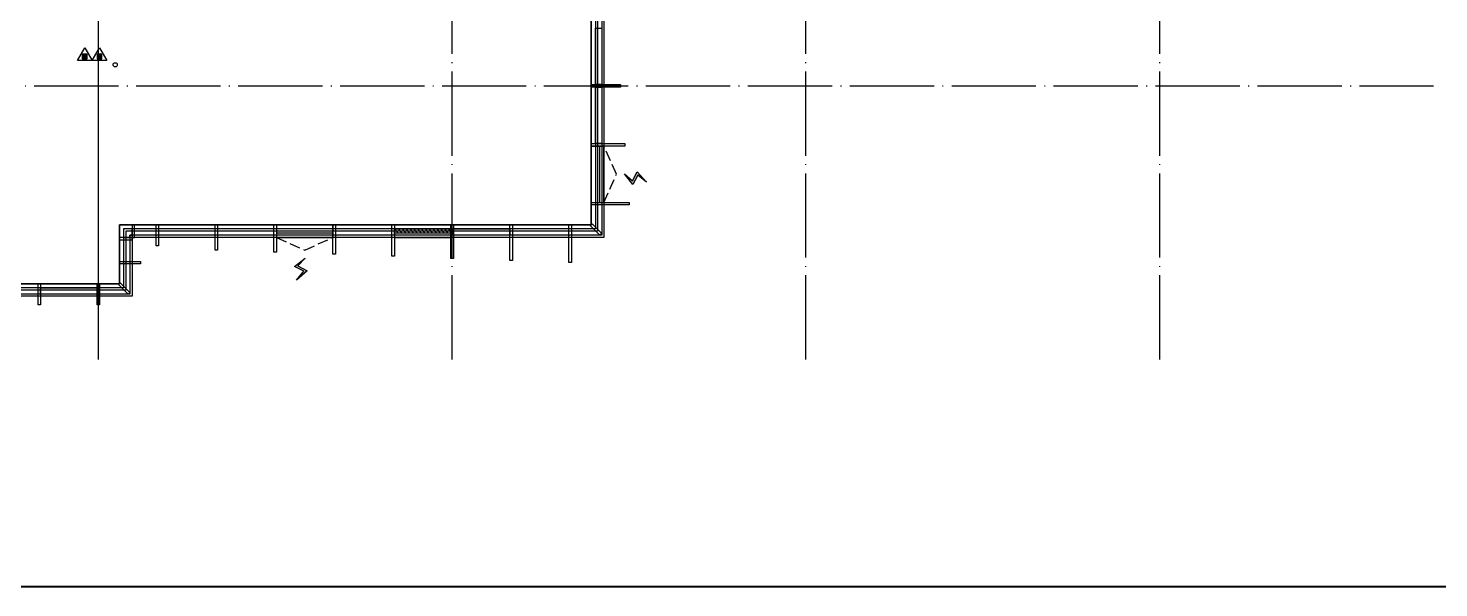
# Model space of a CAD drawing. Extents: x -292644 to 263613, y -713695 to 491457.
# Drawn here: x 15135 to 48623, y 47475 to 60770 of the extents above; entities that cross this region are included whole.
import ezdxf
from ezdxf.xclip import XClip

# ---------------------------------------------------------------- set-up
doc = ezdxf.new("R2010")
doc.units = 0
doc.header["$LTSCALE"] = 1000
doc.header["$MEASUREMENT"] = 0
for name, pattern in [('10#楼幕墙$0$DASH', [0.35, 0.25, -0.1]), ('104-10 轴网$0$DOTE', [2.4200000000000004, 2, -0.2, 0.02, -0.2]), ('X-104 8#10#平面_t3$0$109-34 轴网$0$L1$0$$AUDIT_BAD_LTYPE1', [0]), ('X-104 8#10#平面_t3$0$DASH', [0.35, 0.25, -0.1])]:
    doc.linetypes.add(name, pattern=pattern)
doc.layers.get('0').update_dxf_attribs({"linetype": 'CONTINUOUS'})
doc.layers.get('Defpoints').update_dxf_attribs({"linetype": 'CONTINUOUS'})
for name, color, linetype in [('10#楼幕墙$0$04-电动窗', 1, 'CONTINUOUS'), ('10#楼幕墙$0$A-C_玻璃幕墙', 140, 'CONTINUOUS'), ('10#楼幕墙$0$A-TECH_结构', 21, 'CONTINUOUS'), ('104-10 轴网$0$A_AXIS-轴线', 36, '104-10 轴网$0$DOTE'), ('X-104 8#10#平面_t3$0$A-O_分水线', 127, 'CONTINUOUS'), ('X-104 8#10#平面_t3$0$A-SUR_看线', 231, 'CONTINUOUS'), ('X-104 8#10#平面_t3$0$A-TECH_结构', 21, 'CONTINUOUS'), ('X-104 8#10#平面_t3$0$水-消火栓', 41, 'CONTINUOUS')]:
    doc.layers.add(name, color=color, linetype=linetype)
doc.layers.add('X-104 8#10#平面_t3$0$000套内', color=226, linetype='CONTINUOUS', lineweight=30, plot=False)
doc.layers.get('X-104 8#10#平面_t3$0$A-O_分水线').off()

# ---------------------------------------------------------------- blocks, each defined once
blk = doc.blocks.new('104-8910 结构')
at = {"layer": 'Defpoints'}
blk.add_lwpolyline([(-19000, -118200), (61000, -118200.0000000002), (60999.99999999996, 41799.99999999983), (-19000, 41799.99999999996)], close=True, dxfattribs=at)
blk = doc.blocks.new('图框-A1')
at = {"const_width": 0.5}
blk.add_lwpolyline([(765.9999999999966, 584), (25.00000000000045, 584), (25.00000000000045, 10), (766.0000000000002, 10)], close=True, dxfattribs=at)
blk = doc.blocks.new('104-10 轴网')
at = {"layer": '104-10 轴网$0$A_AXIS-轴线', "linetype": '104-10 轴网$0$DOTE'}
for p, q in [((16799.99999999992, -6500.000000000015), (16800.00000000021, 40100.00000000004)), ((25199.99999999992, -6500.000000000015), (25200.00000000021, 40100.00000000004)), ((33599.99999999995, -6500.000000000015), (33600.00000000021, 40100.00000000004)), ((41999.99999999995, -6500.000000000015), (42000.00000000021, 40100.00000000004)), ((-6500.000000000022, -1.477928890381008e-11), (48500.00000000018, 4.342837200965732e-11))]:
    blk.add_line(p, q, dxfattribs=at)
at = {"layer": 'Defpoints'}
blk.add_lwpolyline([(-16049.99999999992, 45500.00000000001), (58050.00000000011, 45499.99999999999), (58050.00000000011, -11900.00000000001), (-16049.99999999998, -11899.99999999996)], close=True, dxfattribs=at)
blk = doc.blocks.new('X-104 8#10#平面_t3$0$rhyseuyi')
at = {"layer": 'X-104 8#10#平面_t3$0$A-TECH_结构', "linetype": 'X-104 8#10#平面_t3$0$109-34 轴网$0$L1$0$$AUDIT_BAD_LTYPE1'}
blk.add_lwpolyline([(-500, 64499.99998456433), (-500, 54700.00000000009), (17300, 54700.00000000009), (17300, 56100.00000000009), (28500, 56100.00000000009), (28500, 63100.00000000009), (34100, 63100.00000000009), (34100, 64500.00000000009), (45299.99999999999, 64500.00000000009), (45299.99999999999, 75700.00000000009), (46699.99999999999, 75700.00000000009), (46699.99999999999, 96300.00000000009), (33100, 96300.00000000009), (33100, 93500.00000000009), (21900, 93500.00000000009), (21900, 80900.00000000009), (14900.00000000029, 80900.00000000009), (14900.00000000419, 76699.99998604327), (8900.000000004307, 76699.99998604327), (8900.000000000407, 79500.0000000001), (-3300, 79500.00000000009), (-3300, 64499.9999985063)], close=True, dxfattribs=at)
blk = doc.blocks.new('10#楼幕墙$0$$WINLIB2D$00000039')
at = {"color": 0}
for points in [[(-0.4999999999983409, 0.5000000000445652), (-0.4999999999999964, -0.4999999999999716)], [(0.5000000000016591, 0.4999999999536158), (-0.4999999999983409, 0.5000000000445652)], [(0.4999999999983338, -0.5000000000463842), (0.4999999999999609, 0.4999999999999432)], [(-0.499999999999428, 0.1666666667124446), (0.500000000000572, 0.1666666666205998)], [(-0.4518745131427302, -0.1666666666260284), (-0.5000000000072298, 0.08358586507802102)], [(-0.3838834764901549, -0.166666666632409), (-0.4479860405916831, 0.1666666667079113)], [(-0.3158924398378069, -0.166666666637866), (-0.3799950039392748, 0.1666666667006353)], [(-0.2479014031851996, -0.166666666645142), (-0.3120039672867243, 0.1666666666951784)], [(-0.1799103665328481, -0.1666666666505989), (-0.2440129306343159, 0.1666666666887977)], [(-0.1119193298802692, -0.1666666666569512), (-0.1760218939817904, 0.1666666666824455)], [(-0.04392829322788927, -0.1666666666633319), (-0.1080308573293216, 0.1666666666760648)], [(0.02406274342471804, -0.1666666666696841), (-0.04003982067680312, 0.1666666666697125)], [(0.09205378007703402, -0.1666666666751411), (0.02795121597557682, 0.1666666666642556)], [(0.1600448167296129, -0.1666666666815217), (0.0959422526280953, 0.1666666666578749)], [(0.2280358533819644, -0.166666666687874), (0.163933289280525, 0.1666666666505989)], [(0.2960268900345753, -0.1666666666942547), (0.231924325933047, 0.1666666666460657)], [(0.3640179266869801, -0.1666666667006069), (0.2999153625854838, 0.166666666639685)], [(0.4320089633395341, -0.1666666667060639), (0.3679063992380058, 0.166666666632409)], [(0.4999999999916831, -0.1666666667115209), (0.4358974358904746, 0.1666666666260568)], [(-0.500000000000572, -0.1666666666214951), (0.499999999999428, -0.1666666667124446)], [(0.4999999999983338, -0.5000000000463842), (-0.5000000000016662, -0.4999999999554348)]]:
    blk.add_lwpolyline(points, dxfattribs=at)
blk = doc.blocks.new('10#楼幕墙$0$$TCHSYS$WIN2D')
for p, q in [((-0.5, 0.5), (0.5, 0.5)), ((-0.5, 0.5), (-0.4999999999999999, -0.5)), ((0.5, 0.5), (0.4999999999999998, -0.5)), ((0.5, 0.1666666666666666), (-0.5, 0.1666666666666666)), ((0.5, -0.1666666666666667), (-0.5, -0.1666666666666667)), ((-0.4999999999999999, -0.5), (0.5, -0.5))]:
    blk.add_line(p, q)
blk = doc.blocks.new('10#楼幕墙$0$开启扇')
at = {"layer": '10#楼幕墙$0$04-电动窗'}
h = blk.add_hatch(color=1, dxfattribs=at)
h.dxf.hatch_style = 1
h.paths.add_polyline_path([(680.5562354524154, 539.9632903847669), (509.7987490945379, 728.6290481947071), (726.3024437201093, 845.9672921814199), (478.2154791858056, 1065.595502953947), (646.9190324007068, 855.8806169162563), (430.4153377751354, 738.5423729295435)])
at = {"linetype": '10#楼幕墙$0$DASH'}
blk.add_lwpolyline([(0, 49.99999999714782), (670, 349.9999999971478), (1340, 49.99999999714782)], dxfattribs=at)
at = {"layer": '10#楼幕墙$0$04-电动窗', "color": 1}
blk.add_lwpolyline([(680.5562354524154, 539.9632903847669), (509.7987490945379, 728.6290481947071), (726.3024437201093, 845.9672921814199), (478.2154791858056, 1065.595502953947), (646.9190324007068, 855.8806169162563), (430.4153377751354, 738.5423729295435), (680.5562354524154, 539.9632903847669)], close=True, dxfattribs=at)
at = {"xscale": -1340, "yscale": 300, "zscale": 1340, "rotation": 180}
blk.add_blockref('10#楼幕墙$0$$TCHSYS$WIN2D', (670, -100), dxfattribs=at)
blk = doc.blocks.new('10#楼幕墙$0$A$C13E80662')
for points in [[(150.0005130732898, 150.2641038001748), (150.0005130732898, 200.2641038001238), (0.0005130732897669077, 200.2641038001238), (0.0005130732897669077, 0.2641038001238485), (150.0005130732898, 0.2641038001238485)], [(150.0005130732898, 0.2641038001747802), (200.0005130733043, 0.2641038001747802), (200.0005130733043, 150.2641038001748), (150.0005130732898, 150.2641038001748)]]:
    blk.add_lwpolyline(points)
blk = doc.blocks.new('10#楼幕墙$0$ii')
blk.add_lwpolyline([(-1339.999257087533, -5.379672802519053e-05), (0.0007429124671034515, -5.379672802519053e-05), (0.0007429124671034515, -150.000053796728), (-1339.999257087533, -150.000053796728)], close=True)
blk = doc.blocks.new('10#楼幕墙')
at = {"layer": '10#楼幕墙$0$A-C_玻璃幕墙'}
for points in [[(45600.00000000006, 64200.00000000003), (34400.00000000006, 64200.00000000003), (34400.00000000006, 62800.00000000003), (28800.00000000006, 62800.00000000003), (28800.00000000006, 55800.00000000001), (17600.00000000006, 55800.00000000001), (17600.00000000006, 54400.00000000001), (-799.9999999999418, 54400.00000000001), (-799.9999999999418, 64200.00000000003), (-3599.999999999942, 64200.00000000003), (-3599.999999999942, 79800.00000000003), (9200.000000000058, 79800.00000000003), (9200.000000000058, 77000.00000000003), (14600.00000000006, 77000.00000000003), (14600.00000000006, 81200.00000000003), (21600.00000000006, 81200.00000000003), (21600.00000000006, 93800.00000000003), (32800.00000000006, 93800.00000000003), (32800.00000000006, 96600.00000000003), (47000.00000000006, 96600.00000000003), (47000.00000000006, 75400.00000000003), (45600.00000000006, 75400.00000000003)], [(45550.00000000006, 64250.00000000003), (34350.00000000006, 64250.00000000003), (34350.00000000006, 62850.00000000003), (28750.00000000006, 62850.00000000003), (28750.00000000006, 55850.00000000001), (17550.00000000006, 55850.00000000001), (17550.00000000006, 54450.00000000001), (-749.9999999999418, 54450.00000000001), (-749.9999999999418, 64250.00000000003), (-3549.999999999942, 64250.00000000003), (-3549.999999999942, 79750.00000000003), (9150.000000000058, 79750.00000000003), (9150.000000000058, 76950.00000000003), (14650.00000000006, 76950.00000000003), (14650.00000000006, 81150.00000000003), (21650.00000000006, 81150.00000000003), (21650.00000000006, 93750.00000000003), (32850.00000000006, 93750.00000000003), (32850.00000000006, 96550.00000000003), (46950.00000000006, 96550.00000000003), (46950.00000000006, 75450.00000000003), (45550.00000000006, 75450.00000000003)], [(45400.00000000006, 64400.00000000003), (34200.00000000006, 64400.00000000003), (34200.00000000006, 63000.00000000003), (28600.00000000006, 63000.00000000003), (28600.00000000006, 56000.00000000001), (17400.00000000006, 56000.00000000001), (17400.00000000006, 54600.00000000001), (-599.9999999999418, 54600.00000000001), (-599.9999999999418, 64400.00000000003), (-3399.999999999942, 64400.00000000003), (-3399.999999999942, 79600.00000000003), (9000.000000000058, 79600.00000000003), (9000.000000000058, 76800.00000000003), (14800.00000000006, 76800.00000000003), (14800.00000000006, 81000.00000000003), (21800.00000000006, 81000.00000000003), (21800.00000000006, 93600.00000000003), (33000.00000000006, 93600.00000000003), (33000.00000000006, 96400.00000000003), (46800.00000000006, 96400.00000000003), (46800.00000000006, 75600.00000000003), (45400.00000000006, 75600.00000000003)], [(29200.00000000169, 59430.00000000009), (29200.00000000169, 59370.00000000009), (28500.00000000437, 59369.9999860434), (28500.00000000437, 59429.9999860434)], [(29300.00000000169, 58029.99998604241), (29300.00000000169, 57969.99998604241), (28500.00000000437, 57969.9999860434), (28500.00000000437, 58029.9999860434)], [(29400.00000000169, 56629.99998604241), (29400.00000000169, 56569.99998604241), (28500.00000000437, 56569.9999860434), (28500.00000000437, 56629.9999860434)], [(17600.00000000005, 55800.00000000001), (17660.00000000008, 55800.00000000004), (17660.00000000005, 56100.00000000004), (17600.00000000005, 56100.00000000007)], [(18230.00000000419, 55599.99998604218), (18170.00000000419, 55599.99998604218), (18170.00000000419, 56099.99998604265), (18230.00000000419, 56099.99998604265)], [(19630.00000000419, 55499.99998604218), (19570.00000000419, 55499.99998604218), (19570.00000000419, 56099.99998604265), (19630.00000000419, 56099.99998604265)], [(21030.00000000419, 55449.99998604399), (20970.00000000419, 55449.99998604399), (20970.00000000419, 56099.99998604265), (21030.00000000419, 56099.99998604265)], [(22430.00000000279, 55399.99998604212), (22370.00000000279, 55399.99998604212), (22370.00000000419, 56099.99998604265), (22430.00000000419, 56099.99998604265)], [(23830.00000000419, 55349.99998604212), (23770.00000000419, 55349.99998604212), (23770.00000000419, 56099.99998604265), (23830.00000000419, 56099.99998604265)], [(25230.00000000006, 55299.99998604212), (25170.00000000006, 55299.99998604212), (25170.00000000419, 56099.99998604265), (25230.00000000419, 56099.99998604265)], [(26630.00000000419, 55249.99998604212), (26570.00000000419, 55249.99998604212), (26570.00000000419, 56099.99998604265), (26630.00000000419, 56099.99998604265)], [(28030.00000000285, 55199.99998604212), (27970.00000000285, 55199.99998604212), (27970.00000000419, 56099.99998604265), (28030.00000000419, 56099.99998604265)], [(28478.78679656447, 56078.78679656444), (28521.21320343571, 56121.21320343562), (28750.00000000006, 55892.42640687127), (28707.57359312888, 55850.00000000009)], [(17600.00000000008, 55739.99999999999), (17600.00000000005, 55800.00000000001), (17300.00000000005, 55799.99999999999), (17300.00000000005, 55739.99999999999)], [(17800.00000000076, 55229.9999860434), (17800.00000000076, 55169.9999860434), (17300.00000000431, 55169.9999860434), (17300.00000000431, 55229.9999860434)], [(15430.00000000419, 54199.9999860434), (15370.00000000419, 54199.9999860434), (15370.00000000419, 54699.99998604451), (15430.00000000419, 54699.99998604451)], [(16830.00000000419, 54199.9999860434), (16770.00000000419, 54199.9999860434), (16770.00000000419, 54699.99998604451), (16830.00000000419, 54699.99998604451)], [(17278.8685679023, 54678.86858185913), (17321.29497477354, 54721.29498873031), (17550.08177133795, 54492.50819216584), (17507.65536446677, 54450.08178529466)]]:
    blk.add_lwpolyline(points, close=True, dxfattribs=at)
at = {"layer": '10#楼幕墙$0$A-TECH_结构'}
blk.add_lwpolyline([(45300.00000000006, 64500.00000000003), (34100.00000000006, 64500.00000000003), (34100.00000000006, 63100.00000000003), (28500.00000000006, 63100.00000000003), (28500.00000000006, 56100.00000000001), (17300.00000000006, 56100.00000000001), (17300.00000000006, 54700.00000000001), (-499.9999999999418, 54700.00000000001), (-499.9999999999418, 64500.00000000003), (-3299.999999999942, 64500.00000000003), (-3299.999999999942, 79500.00000000003), (8900.000000000058, 79500.00000000003), (8900.000000000058, 76700.00000000003), (14900.00000000006, 76700.00000000003), (14900.00000000006, 80900.00000000003), (21900.00000000006, 80900.00000000003), (21900.00000000006, 93500.00000000003), (33100.00000000006, 93500.00000000003), (33100.00000000006, 96300.00000000003), (46700.00000000006, 96300.00000000003), (46700.00000000006, 75700.00000000003), (45300.00000000006, 75700.00000000003)], close=True, dxfattribs=at)
at = {"layer": '10#楼幕墙$0$A-C_玻璃幕墙'}
for name, p, rotation in [('10#楼幕墙$0$ii', (28750.00000000652, 59429.9999860434), 270), ('10#楼幕墙$0$ii', (28750.0000538007, 58029.99998105856), 270), ('10#楼幕墙$0$A$C13E80662', (17399.73589619993, 56000.0005130733), 270), ('10#楼幕墙$0$ii', (23830.00000000413, 55849.99998604335), 180), ('10#楼幕墙$0$ii', (25230.00000000413, 55849.99998604335), 180), ('10#楼幕墙$0$ii', (15430.00000000413, 54449.9999860434), 180)]:
    blk.add_blockref(name, p, dxfattribs=dict(at, rotation=rotation))
at = {"layer": '10#楼幕墙$0$A-C_玻璃幕墙', "xscale": -1}
for p, rotation in [((28750.00000000437, 56629.99998604345), 270), ((21030.00000000419, 55849.99998604265), 180)]:
    blk.add_blockref('10#楼幕墙$0$开启扇', p, dxfattribs=dict(at, rotation=rotation))
at = {"layer": 'Defpoints', "color": 2, "xscale": 1340, "yscale": 300, "zscale": -1340, "rotation": 180}
blk.add_blockref('10#楼幕墙$0$$WINLIB2D$00000039', (24500.00000000413, 55949.99998604333), dxfattribs=at)
blk = doc.blocks.new('X-104 8#10#平面_t3$0$$TWTSYS$00000546')
h = blk.add_hatch()
h.set_pattern_fill('ANSI31', color=256, scale=200, style=0)
h.set_pattern_definition([(45, (-38543.80223862439, -6670.830405693208), (-17.67766952966369, 17.67766952966369), [])])
h.paths.add_polyline_path([(-64.92232553117356, 173.7449990885525), (64.922325531159, 173.7449990885525), (64.922325531159, 43.90034802621994), (-64.92232553117356, 43.90034802621994)])
for points in [[(0, 343.6163707387423), (-198.3870041439732, 0), (198.3870041439732, 0)], [(-64.92232553117356, 173.7449990885525), (64.922325531159, 173.7449990885525), (64.922325531159, 43.90034802621994), (-64.92232553117356, 43.90034802621994)]]:
    blk.add_lwpolyline(points, close=True)
blk = doc.blocks.new('X-104 8#10#平面_t3$0$A$C46662BA1')
at = {"layer": 'X-104 8#10#平面_t3$0$水-消火栓'}
blk.add_circle((17199.99999999971, 59900.00000000003), 50, dxfattribs=at)
at = {"layer": 'X-104 8#10#平面_t3$0$水-消火栓', "xscale": -0.88, "yscale": 0.88, "zscale": 0.88, "rotation": 359.9999999999999}
for p in [(16476.25830905952, 60000.00000000003), (16825.419436353, 60000.00000000003)]:
    blk.add_blockref('X-104 8#10#平面_t3$0$$TWTSYS$00000546', p, dxfattribs=at)
blk = doc.blocks.new('X-104 8#10#平面_t3')
at = {"layer": 'X-104 8#10#平面_t3$0$000套内'}
blk.add_lwpolyline([(28650.00000000386, 62999.9999860433), (28650.00000000386, 55949.9999860433), (17450.00000000386, 55949.9999860433), (17450.00000000386, 54549.9999860433), (-649.9999999984684, 54549.99998604342), (-649.9999998457824, 64349.99998605804), (-3449.999999841802, 64349.99998605803), (-3449.999999997544, 79649.99998605573), (9050.00000000398, 79649.99998605573), (9050.00000000398, 76849.9999860433), (14799.99999996935, 76849.99998604319), (14799.99999996935, 68050.0000078792), (21549.99999999855, 68050.0000078792), (21549.99999999855, 66950.0000078792), (25450.00000001158, 66950.0000078792), (25450.00000001158, 62999.99998814457), (28650.00000000386, 62999.9999860433)], close=True, dxfattribs=at)
at = {"layer": 'X-104 8#10#平面_t3$0$A-SUR_看线', "linetype": 'X-104 8#10#平面_t3$0$DASH', "ltscale": 2, "const_width": 30}
blk.add_lwpolyline([(16800.00000000002, 67450.00000000004), (16800.00000000002, 54700.00000000001)], dxfattribs=at)
at = {"linetype": 'X-104 8#10#平面_t3$0$109-34 轴网$0$L1$0$$AUDIT_BAD_LTYPE1'}
ref = blk.add_blockref('10#楼幕墙', (0, 0), dxfattribs=at)
XClip(ref).set_block_clipping_path([(-18549.99999999996, -12899.99999999999), (65550.00000000006, 343500.0000000001)])
at = {"xscale": 100, "yscale": 100, "zscale": 100}
blk.add_blockref('图框-A1', (-18550.00000000001, 46500.00000000006), dxfattribs=at)
at = {"linetype": 'X-104 8#10#平面_t3$0$109-34 轴网$0$L1$0$$AUDIT_BAD_LTYPE1'}
ref = blk.add_blockref('104-8910 结构', (-130.000000000302, 165700.0000000001), dxfattribs=at)
XClip(ref).set_block_clipping_path([(-15919.999999999709, -118200.00000000015), (58180.00000000029, -60800.00000000007)])
ref = blk.add_blockref('104-10 轴网', (1.455191522836685e-11, 59400.00000000001))
XClip(ref).set_block_clipping_path([(-16049.999999999925, -11899.999999999949), (58049.99999999998, 45500.000000000095)])
at = {"layer": 'X-104 8#10#平面_t3$0$A-O_分水线', "linetype": 'X-104 8#10#平面_t3$0$109-34 轴网$0$L1$0$$AUDIT_BAD_LTYPE1'}
blk.add_blockref('X-104 8#10#平面_t3$0$A$C46662BA1', (0, -2.91038304567337e-11), dxfattribs=at)
at = {"layer": 'X-104 8#10#平面_t3$0$A-TECH_结构', "linetype": 'X-104 8#10#平面_t3$0$109-34 轴网$0$L1$0$$AUDIT_BAD_LTYPE1'}
blk.add_blockref('X-104 8#10#平面_t3$0$rhyseuyi', (5.820766091346741e-11, -1.164153218269348e-10), dxfattribs=at)

msp = doc.modelspace()

# ---------------------------------------------------------------- block references
msp.add_blockref('X-104 8#10#平面_t3', (0, 0))

doc.saveas('drawing.dxf')
